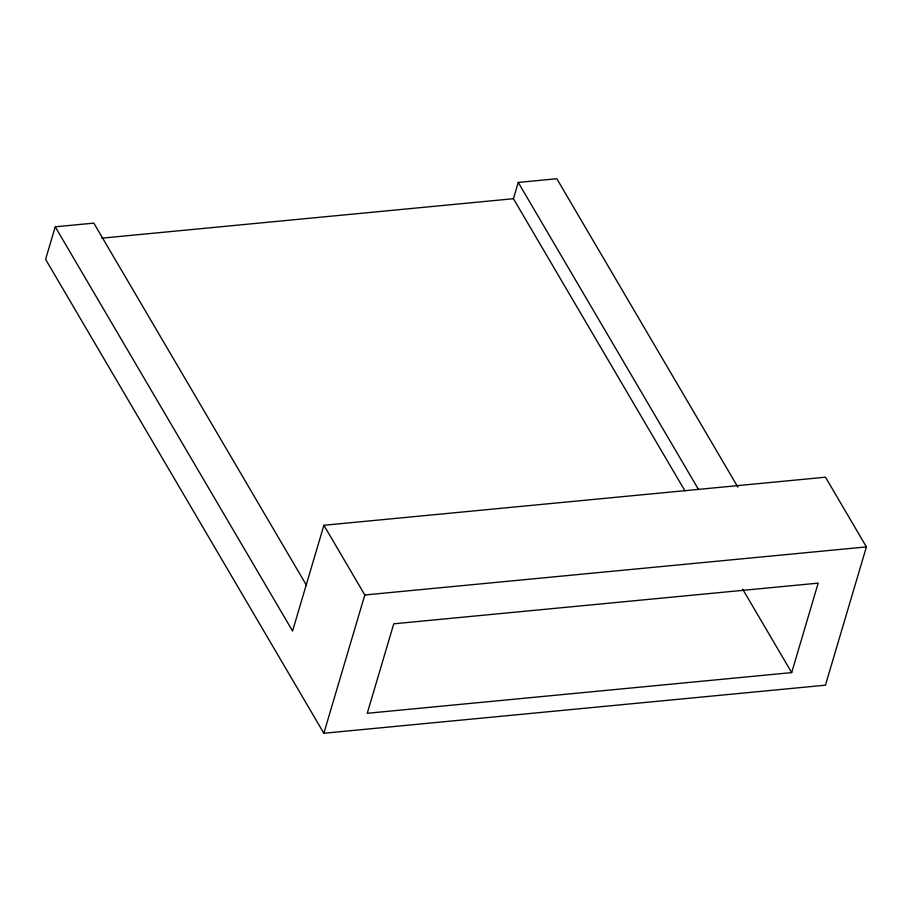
<?xml version="1.0" encoding="UTF-8"?>
<svg xmlns="http://www.w3.org/2000/svg" width="912" height="912" viewBox="0 0 912 912"><rect width="100%" height="100%" fill="white"/><g stroke="black" fill="none" stroke-linecap="round" stroke-linejoin="round"><path stroke-width="1.37" d="M55.233 226.814L45.6 259.35L323.851 733.259L825.44 685.186L866.4 546.904L825.485 477.204L323.897 525.278L292.57 631.024L55.233 226.814L93.822 223.121L306.626 585.561M323.851 733.259L364.811 594.977L323.897 525.278M684.992 490.907L513.422 198.713L518.244 182.434L556.822 178.741L737.888 487.122M791.673 672.611L818.178 583.133L393.756 623.808L367.251 713.287L791.673 672.611L742.653 589.129M101.734 238.169L513.422 198.713M364.811 594.977L866.4 546.904M518.244 182.434L698.581 489.596"/></g></svg>
